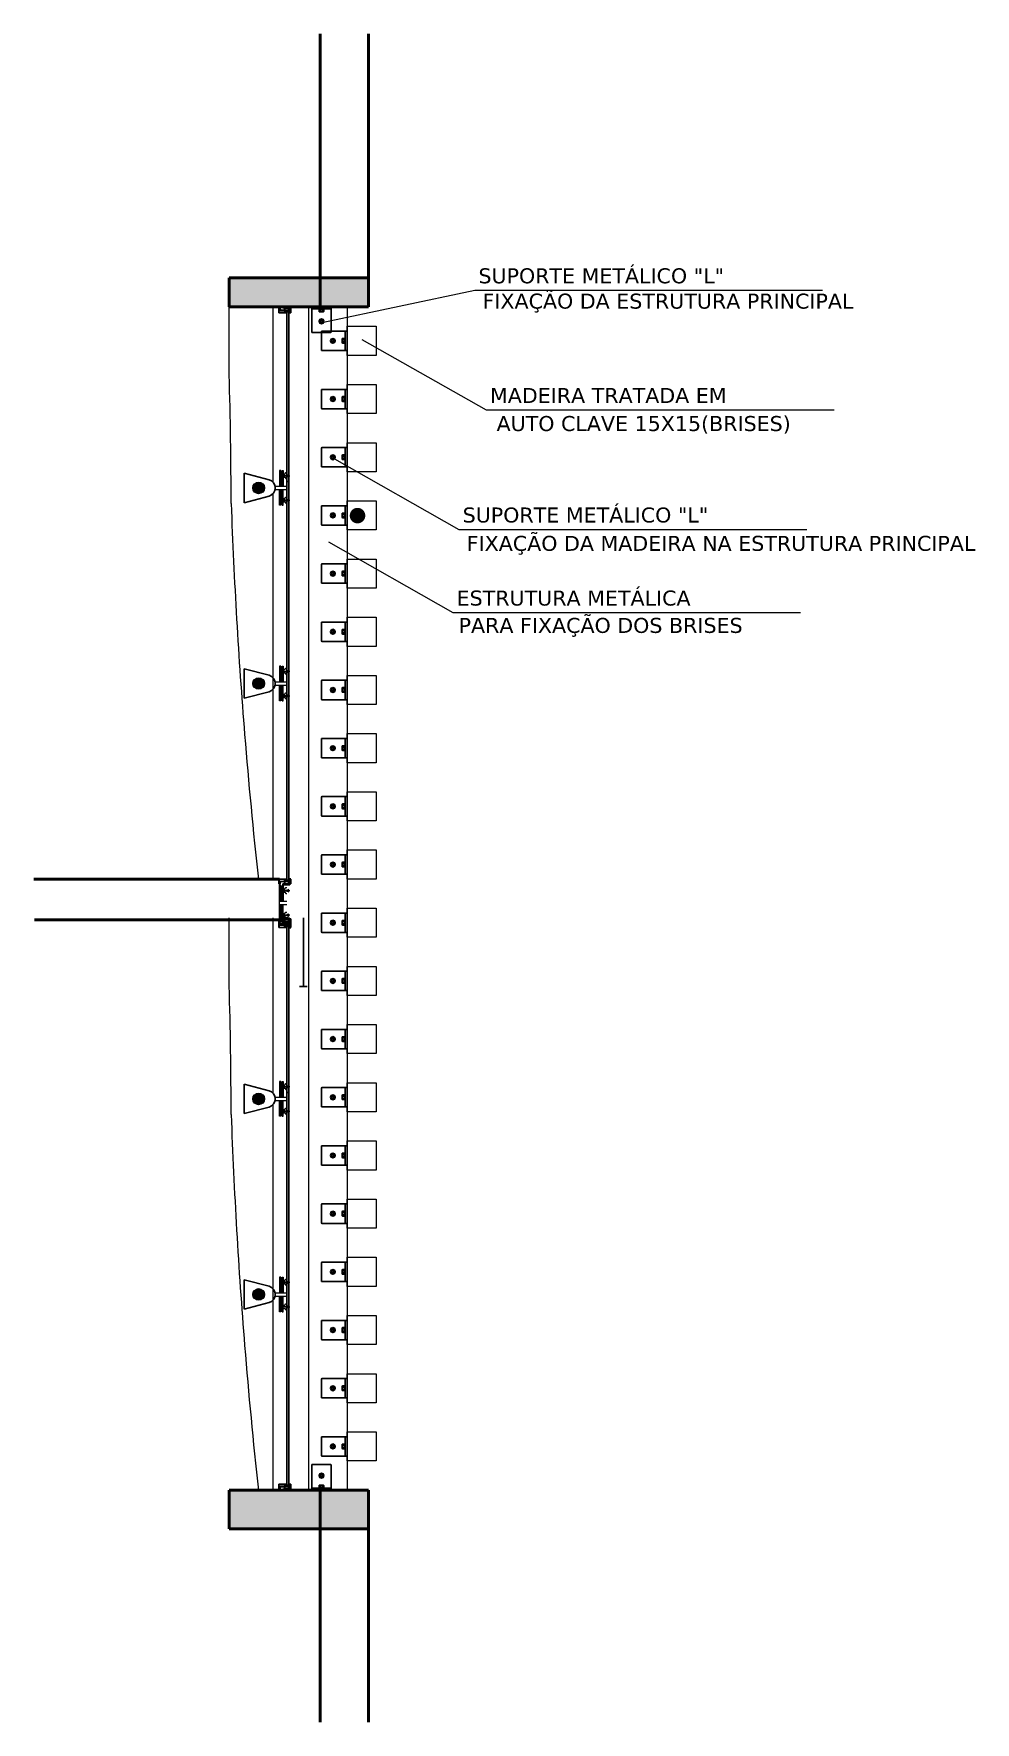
# Model space of a CAD drawing. Header units: millimetres. Extents: x 908.4 to 963.4, y 274.9 to 316.3.
# Drawn here: x 958.52 to 963.38, y 307.57 to 316.28 of the extents above; entities that cross this region are included whole.
import ezdxf

# ---------------------------------------------------------------- set-up
doc = ezdxf.new("R2010")
doc.units = ezdxf.units.MM
doc.header["$LTSCALE"] = 10
doc.layers.get('0').update_dxf_attribs({"color": 90})
for name, color, linetype in [('1', 130, 'Continuous'), ('ACCESORIO', 90, 'Continuous'), ('CIEL', 8, 'Continuous'), ('DATA', 9, 'Continuous'), ('FONDO', 8, 'Continuous'), ('TEX1', 90, 'Continuous'), ('VIDRO', 140, 'Continuous')]:
    doc.layers.add(name, color=color, linetype=linetype)
for name, color, linetype, lineweight in [('A-perf', 180, 'Continuous', 9), ('COTA', 90, 'Continuous', 9), ('HACHT', 90, 'Continuous', 9), ('linha estutura', 252, 'Continuous', 13), ('PAREDES 2', 1, 'Continuous', 50), ('pn 02', 16, 'Continuous', 20), ('PN-01', 90, 'Continuous', 13)]:
    doc.layers.add(name, color=color, linetype=linetype, lineweight=lineweight)
doc.styles.add('cotanivel', font='verdana.TTF', dxfattribs={"height": 3})

# ---------------------------------------------------------------- blocks, each defined once
blk = doc.blocks.new('A$C43351A97')
at = {"layer": 'DATA'}
for p, q in [((0, 0.99), (0, 3.49)), ((0, 3.49), (0.53, 3.49)), ((3.53, 0.99), (0, 0.99)), ((0.07, 3.4), (0.06, 3.37)), ((0.06, 3.37), (0.06, 3.05)), ((0.06, 3.05), (0.07, 3.02)), ((0.09, 3.42), (0.07, 3.4)), ((0.07, 3.31), (0.07, 3.13)), ((0.07, 3.02), (0.09, 3)), ((0.11, 2.92), (0.08, 2.9)), ((0.08, 2.9), (0.08, 2.87)), ((0.08, 2.87), (0.08, 1.13)), ((0.08, 1.13), (0.08, 1.1)), ((0.08, 1.1), (0.11, 1.08)), ((0.13, 3.43), (0.09, 3.42)), ((0.09, 3), (0.13, 2.99)), ((0.14, 2.93), (0.11, 2.92)), ((0.11, 1.08), (0.14, 1.07)), ((0.48, 3.43), (0.13, 3.43)), ((0.46, 3.42), (0.13, 3.36)), ((0.13, 3.08), (0.46, 3.02)), ((0.13, 2.99), (0.48, 2.99)), ((0.53, 2.93), (0.14, 2.93)), ((0.14, 1.07), (2.94, 1.07)), ((0.18, 3.27), (0.3, 3.34)), ((0.3, 3.09), (0.18, 3.16)), ((0.29, 3.32), (0.19, 3.26)), ((0.19, 3.18), (0.29, 3.11)), ((0.26, 2.75), (0.26, 2.19)), ((0.61, 2.75), (0.26, 2.75)), ((0.26, 2.19), (2.73, 2.19)), ((0.32, 3.27), (0.32, 3.3)), ((0.61, 3.27), (0.32, 3.27)), ((0.32, 3.17), (0.61, 3.17)), ((0.32, 3.13), (0.32, 3.17)), ((0.34, 3.32), (0.34, 3.28)), ((0.34, 3.28), (0.43, 3.28)), ((0.34, 3.15), (0.34, 3.11)), ((0.43, 3.15), (0.34, 3.15)), ((0.39, 2.38), (0.39, 2.56)), ((0.43, 3.28), (0.46, 3.42)), ((0.46, 3.02), (0.43, 3.15)), ((0.45, 2.63), (0.86, 2.63)), ((2.73, 2.31), (0.45, 2.31)), ((0.48, 3.41), (0.48, 3.43)), ((0.48, 3.39), (0.48, 3.41)), ((0.49, 3.38), (0.48, 3.39)), ((0.48, 3.03), (0.49, 3.04)), ((0.48, 3.02), (0.48, 3.03)), ((0.48, 2.99), (0.48, 3.02)), ((0.51, 3.38), (0.49, 3.38)), ((0.49, 3.04), (0.51, 3.04)), ((0.52, 3.38), (0.51, 3.38)), ((0.51, 3.04), (0.52, 3.04)), ((0.53, 3.39), (0.52, 3.38)), ((0.52, 3.04), (0.53, 3.03)), ((0.53, 3.49), (0.53, 3.41)), ((0.53, 3.41), (0.53, 3.39)), ((0.53, 3.03), (0.53, 3.02)), ((0.53, 3.02), (0.53, 2.93)), ((0.61, 3.5), (0.61, 3.27)), ((0.86, 3.5), (0.61, 3.5)), ((0.61, 3.17), (0.61, 2.75)), ((0.73, 3.38), (0.86, 3.38)), ((0.73, 2.75), (0.73, 3.38)), ((0.86, 2.75), (0.73, 2.75)), ((0.86, 3.38), (0.86, 3.5)), ((0.86, 2.63), (0.86, 2.75)), ((4.83, 4), (2.1, 3.5)), ((2.1, 4), (4.83, 3.5)), ((2.1, 4), (2.1, 3.5)), ((4.83, 4), (2.1, 4)), ((2.1, 3.5), (4.83, 3.5)), ((2.73, 2.41), (2.73, 2.31)), ((2.73, 2.19), (2.73, 2.09)), ((2.95, 2.47), (2.79, 2.47)), ((2.79, 2.03), (2.95, 2.03)), ((2.88, 2.32), (2.92, 2.31)), ((2.95, 2.39), (2.89, 2.39)), ((2.89, 2.18), (2.93, 2.19)), ((2.9, 2.39), (2.95, 2.41)), ((5.59, 2.31), (2.9, 2.31)), ((2.9, 2.19), (3.54, 2.19)), ((2.96, 2.12), (2.9, 2.12)), ((2.95, 2.09), (2.9, 2.11)), ((2.92, 2.31), (3.03, 2.31)), ((2.93, 2.19), (3.02, 2.19)), ((2.94, 1.07), (2.97, 1.08)), ((2.97, 1.08), (2.99, 1.1)), ((2.98, 3.5), (2.98, 2.42)), ((5.21, 3.5), (2.98, 3.5)), ((2.99, 1.97), (2.99, 2.08)), ((2.99, 1.1), (3, 1.13)), ((3, 1.43), (3.02, 1.49)), ((3, 1.13), (3, 1.43)), ((3.02, 1.49), (3.06, 1.54)), ((3.05, 2.16), (3.05, 1.97)), ((3.05, 1.97), (3.74, 1.97)), ((3.06, 3.42), (5.17, 3.42)), ((3.06, 2.35), (3.06, 3.42)), ((3.06, 1.54), (3.13, 1.56)), ((3.07, 1.46), (3.06, 1.43)), ((3.06, 1.43), (3.06, 1.12)), ((3.06, 1.12), (3.07, 1.09)), ((3.09, 1.48), (3.07, 1.46)), ((3.07, 1.09), (3.09, 1.06)), ((3.08, 1.38), (3.08, 1.19)), ((3.62, 1.87), (3.09, 1.87)), ((3.13, 1.49), (3.09, 1.48)), ((3.09, 1.06), (3.13, 1.05)), ((3.13, 1.56), (3.53, 1.56)), ((3.48, 1.49), (3.13, 1.49)), ((3.13, 1.05), (3.48, 1.05)), ((3.47, 1.48), (3.14, 1.43)), ((3.14, 1.14), (3.47, 1.09)), ((3.19, 1.34), (3.3, 1.41)), ((3.3, 1.15), (3.19, 1.23)), ((3.2, 1.32), (3.3, 1.39)), ((3.3, 1.18), (3.2, 1.24)), ((3.33, 1.37), (3.33, 1.33)), ((3.33, 1.33), (3.74, 1.33)), ((3.33, 1.23), (3.33, 1.2)), ((3.71, 1.23), (3.33, 1.23)), ((3.34, 1.39), (3.34, 1.35)), ((3.34, 1.35), (3.43, 1.35)), ((3.34, 1.22), (3.34, 1.18)), ((3.43, 1.22), (3.34, 1.22)), ((3.43, 1.35), (3.47, 1.48)), ((3.47, 1.09), (3.43, 1.22)), ((3.48, 1.47), (3.48, 1.49)), ((3.48, 1.46), (3.48, 1.47)), ((3.49, 1.45), (3.48, 1.46)), ((3.48, 1.09), (3.49, 1.1)), ((3.48, 1.08), (3.48, 1.09)), ((3.48, 1.05), (3.48, 1.08)), ((3.51, 1.44), (3.49, 1.45)), ((3.49, 1.1), (3.51, 1.1)), ((3.52, 1.45), (3.51, 1.44)), ((3.51, 1.1), (3.52, 1.1)), ((3.53, 1.46), (3.52, 1.45)), ((3.52, 1.1), (3.53, 1.09)), ((3.53, 1.56), (3.53, 1.47)), ((3.53, 1.47), (3.53, 1.46)), ((3.53, 1.09), (3.53, 1.08)), ((3.53, 1.08), (3.53, 0.99)), ((3.54, 2.19), (3.54, 2.09)), ((4.17, 0.88), (3.57, 0.96)), ((3.61, 2.03), (3.7, 2.03)), ((3.62, 1.51), (3.62, 1.87)), ((3.62, 1.09), (3.67, 1.09)), ((3.62, 1.03), (3.62, 1.09)), ((3.64, 2.18), (3.68, 2.19)), ((3.65, 2.19), (5.59, 2.19)), ((3.71, 2.12), (3.65, 2.12)), ((3.7, 2.09), (3.65, 2.11)), ((3.84, 1), (3.65, 1)), ((3.67, 1.09), (3.71, 1.23)), ((3.68, 2.19), (3.77, 2.19)), ((3.71, 1.87), (3.71, 1.51)), ((3.74, 1.87), (3.71, 1.87)), ((3.71, 1.51), (3.8, 1.51)), ((3.74, 1.97), (3.74, 2.08)), ((3.74, 1.33), (3.74, 1.39)), ((3.8, 2.16), (3.8, 1.94)), ((3.87, 1.33), (3.8, 1.09)), ((3.8, 1.09), (3.87, 1.09)), ((3.96, 1.49), (3.86, 1.32)), ((3.87, 1.45), (3.87, 1.33)), ((3.87, 1.09), (3.87, 1.03)), ((3.97, 1.27), (3.97, 1.05)), ((4.17, 1.34), (4.02, 1.5)), ((4.07, 1.05), (4.07, 1.27)), ((4.17, 0), (4.17, 1.5)), ((5.36, 1.5), (4.17, 1.5)), ((4.83, 3.5), (4.83, 4)), ((5.3, 3.19), (5.03, 2.71)), ((5.03, 2.71), (5.03, 2.35)), ((5.11, 2.69), (5.37, 3.14)), ((5.11, 2.35), (5.11, 2.69)), ((5.17, 3.42), (5.3, 3.19)), ((5.17, 0), (5.17, 1.5)), ((5.17, 0.86), (5.67, 0.94)), ((5.37, 3.24), (5.21, 3.5)), ((5.36, 3.5), (5.36, 3.28)), ((5.61, 3.5), (5.36, 3.5)), ((5.36, 3.1), (5.36, 2.93)), ((5.36, 1.57), (5.36, 1.4)), ((5.36, 1.23), (5.36, 1)), ((5.36, 1), (5.61, 1)), ((5.38, 3.25), (5.41, 3.25)), ((5.41, 3.13), (5.38, 3.13)), ((5.38, 1.38), (5.41, 1.38)), ((5.41, 1.25), (5.38, 1.25)), ((5.41, 3.29), (5.5, 3.29)), ((5.41, 3.25), (5.41, 3.29)), ((5.41, 3.09), (5.41, 3.13)), ((5.41, 3.1), (5.41, 3.09)), ((5.6, 3.09), (5.41, 3.09)), ((5.41, 1.41), (5.6, 1.41)), ((5.41, 1.38), (5.41, 1.41)), ((5.41, 1.21), (5.41, 1.25)), ((5.5, 1.21), (5.41, 1.21)), ((5.46, 3), (5.65, 3)), ((5.46, 2.93), (5.46, 3)), ((5.46, 1.5), (5.46, 1.57)), ((5.65, 1.5), (5.46, 1.5)), ((5.5, 3.29), (5.63, 3.16)), ((5.63, 1.34), (5.5, 1.21)), ((5.61, 3.32), (5.61, 3.5)), ((5.64, 3.29), (5.61, 3.32)), ((5.61, 1.18), (5.64, 1.21)), ((5.61, 1), (5.61, 1.18)), ((5.66, 3.31), (5.64, 3.29)), ((5.64, 1.21), (5.66, 1.19)), ((5.65, 3.5), (6.23, 3.5)), ((5.73, 3.45), (5.65, 3.47)), ((5.65, 3), (5.65, 3)), ((5.65, 3), (5.65, 2.38)), ((5.65, 2.13), (5.65, 1.5)), ((5.65, 1.03), (5.73, 1.05)), ((6.23, 1), (5.65, 1)), ((5.72, 3.31), (5.66, 3.31)), ((5.66, 1.19), (5.72, 1.19)), ((6.2, 0.94), (5.67, 0.94)), ((5.73, 3.29), (5.73, 3.45)), ((5.73, 1.05), (5.73, 1.21)), ((5.77, 1.44), (5.77, 3.06)), ((5.77, 3.06), (5.95, 3.06)), ((5.95, 1.44), (5.77, 1.44)), ((6.19, 3.45), (5.81, 3.43)), ((5.81, 3.43), (5.81, 3.29)), ((5.81, 1.21), (5.81, 1.07)), ((5.81, 1.07), (6.19, 1.05)), ((5.92, 3.23), (5.82, 3.28)), ((5.82, 1.22), (5.92, 1.27)), ((5.95, 3.06), (5.95, 3.17)), ((5.95, 1.33), (5.95, 1.44)), ((6.17, 2.25), (6.19, 2.83)), ((6.19, 1.68), (6.17, 2.25)), ((6.19, 2.83), (6.19, 3.45)), ((6.19, 1.05), (6.19, 1.68)), ((6.23, 3.5), (6.23, 1))]:
    blk.add_line(p, q, dxfattribs=at)
blk.add_circle((5.12, 3.76), 0.243, dxfattribs=at)
for centre, radius, start, end in [((0.13, 3.3), 0.0625, 90, 168.61954), ((0.13, 3.14), 0.0625, 191.38046, 270), ((0.24, 3.22), 0.0784, 135.87573, 224.12427), ((0.22, 3.22), 0.0469, 124.43657, 235.56343), ((0.3, 3.3), 0.025, 360, 124.43657), ((0.3, 3.13), 0.025, 235.56343, 360), ((0.31, 3.32), 0.0272, 0, 124.43657), ((0.31, 3.11), 0.0272, 235.56343, 360), ((0.45, 2.56), 0.0625, 90, 180), ((0.45, 2.38), 0.0625, 180, 270), ((2.79, 2.41), 0.0625, 90, 180), ((2.79, 2.09), 0.0625, 180, 270), ((2.9, 2.35), 0.041, 90, 270), ((2.89, 2.35), 0.0312, 90, 254.96712), ((2.9, 2.15), 0.041, 90, 270), ((2.9, 2.15), 0.031, 105.99545, 270.00455), ((2.95, 2.44), 0.03, 270, 90), ((2.95, 2.42), 0.0312, 270, 0), ((2.95, 2.06), 0.03, 270, 90), ((2.96, 2.08), 0.031, 359.99877, 90.00123), ((3.09, 1.97), 0.094, 179.9974, 270.00108), ((3.02, 2.16), 0.031, 360, 90), ((3.03, 2.35), 0.0312, 270, 0), ((3.05, 2.16), 0.00000125, 180, 0), ((3.14, 1.37), 0.0625, 90, 168.61954), ((3.14, 1.2), 0.0625, 191.38046, 270), ((3.24, 1.28), 0.0784, 135.87573, 224.12427), ((3.23, 1.28), 0.0469, 124.35561, 235.64439), ((3.32, 1.39), 0.0272, 360, 124.43657), ((3.31, 1.37), 0.025, 359.99613, 124.00387), ((3.31, 1.2), 0.025, 235.73155, 359.72194), ((3.32, 1.18), 0.0272, 235.56343, 360), ((3.61, 2.09), 0.0625, 180, 270), ((3.57, 1.08), 0.039, 0.1803, 180), ((3.57, 1), 0.039, 180, 262.07308), ((3.65, 2.15), 0.041, 90, 270), ((3.65, 2.15), 0.0309, 105.33705, 270.12763), ((3.74, 1.51), 0.125, 180, 270), ((3.65, 1.03), 0.03, 180, 224.98847), ((3.65, 1.03), 0.03, 224.98847, 270.01153), ((3.7, 2.06), 0.031, 270, 90), ((3.71, 2.08), 0.031, 360, 90), ((3.74, 1.94), 0.062, 270, 360), ((3.77, 2.16), 0.031, 0, 90), ((3.8, 1.45), 0.062, 360, 90), ((3.84, 1.03), 0.03, 270, 0.00477), ((3.99, 1.47), 0.037, 43.0014, 150), ((4.02, 1.25), 0.0537, 21.45883, 158.54117), ((4.02, 1.07), 0.0537, 201.45883, 338.54117), ((5.07, 2.35), 0.04, 180, 0), ((5.38, 3.28), 0.025, 180, 270), ((5.38, 3.1), 0.025, 90, 180), ((5.41, 2.93), 0.05, 180, 0), ((5.41, 1.57), 0.05, 0, 180), ((5.38, 1.4), 0.025, 180, 270), ((5.38, 1.23), 0.025, 90, 180), ((5.29, 3.19), 0.0938, 330, 30), ((5.87, 3.71), 0.337, 118.30351, 217.999), ((5.59, 2.38), 0.0625, 270, 0), ((5.59, 2.13), 0.0625, 0, 90), ((5.6, 3.13), 0.0414, 270, 45), ((5.6, 1.37), 0.0414, 315, 90), ((5.65, 3.49), 0.015, 90, 256.26192), ((5.65, 1.02), 0.015, 103.73808, 270), ((5.77, 3.3), 0.05, 166.11346, 339.89449), ((5.77, 1.2), 0.05, 20.10551, 193.88654), ((5.77, 3.29), 0.04, 180, 0), ((5.77, 1.21), 0.04, 0, 180), ((5.89, 3.17), 0.0625, 360, 60), ((5.89, 1.33), 0.0625, 300, 360)]:
    blk.add_arc(centre, radius, start, end, dxfattribs=at)
blk = doc.blocks.new('CAB-BUL')
for p, q in [((-6.4, 11), (6.2, 11)), ((-4.5, 1.5), (-3.7, 2)), ((-4, 2), (-4, 9)), ((4.5, 1.5), (3.7, 2)), ((4, 2), (4, 9))]:
    blk.add_line(p, q)
blk.add_lwpolyline([(-9, 1.5), (9, 1.5), (9, 0), (-9, 0)], close=True)
blk.add_lwpolyline([(8.5, 9, 0.888889), (4, 9, 0.50025), (-4, 9, 0.88987), (-8.5, 9), (-8.5, 2), (8.5, 2)], format="xyb", close=True)
blk = doc.blocks.new('sup2')
at = {"layer": 'ACCESORIO'}
for p, q in [((1214.1744, 251.2979), (1214.1744, 251.4203)), ((1214.2714, 251.4233), (1214.1774, 251.4233)), ((1214.2744, 251.2979), (1214.2744, 251.4203)), ((1214.2744, 251.3009), (1214.1744, 251.3009)), ((1214.1744, 251.2979), (1214.1744, 251.2907)), ((1214.2744, 251.2979), (1214.2744, 251.2907))]:
    blk.add_line(p, q, dxfattribs=at)
blk.add_lwpolyline([(1214.2371, 251.365), (1214.2334, 251.356), (1214.2244, 251.3523), (1214.2154, 251.356), (1214.2117, 251.365), (1214.2154, 251.374), (1214.2244, 251.3777), (1214.2334, 251.374)], close=True, dxfattribs=at)
for radius in [0.011, 0.00648]:
    blk.add_circle((1214.2244, 251.365), radius, dxfattribs=at)
for centre, radius, start, end in [((1214.1774, 251.4203), 0.003, 90, 180), ((1214.2714, 251.4203), 0.003, 0, 90), ((1214.2244, 251.365), 0.00548, 90, 0), ((1214.1774, 251.2979), 0.003, 90, 180), ((1214.2714, 251.2979), 0.003, 360, 90)]:
    blk.add_arc(centre, radius, start, end, dxfattribs=at)
at = {"layer": 'ACCESORIO', "xscale": -0.001440000000002328, "yscale": 0.001440000000002328, "zscale": 0.00144}
blk.add_blockref('CAB-BUL', (1214.2245, 251.3009), dxfattribs=at)

msp = doc.modelspace()

# ---------------------------------------------------------------- hatches: boundary and pattern name
at = {"layer": '1'}
h = msp.add_hatch(dxfattribs=at)
h.set_pattern_fill('LINE', color=256, scale=0.022502, angle=45, style=0)
h.set_pattern_definition([(135, (1150.5075515, 346.5897678), (0.001988936716, 0.001988936716), [])])
h.paths.add_polyline_path([(959.6512, 313.9372, -0.528848), (959.6895, 313.9632), (959.7055, 313.9467, -1.19142)])
h = msp.add_hatch(dxfattribs=at)
h.set_pattern_fill('LINE', color=256, scale=0.022502, angle=45, style=0)
h.set_pattern_definition([(135, (1150.5075515, 345.5814345), (0.001988936716, 0.001988936716), [])])
h.paths.add_polyline_path([(959.6512, 312.9289, -0.528848), (959.6895, 312.9549), (959.7055, 312.9384, -1.19142)])
h = msp.add_hatch(dxfattribs=at)
h.set_pattern_fill('LINE', color=256, scale=0.022502, angle=45, style=0)
h.set_pattern_definition([(135, (1150.5075515, 343.4397678), (0.001988936716, 0.001988936716), [])])
h.paths.add_polyline_path([(959.6512, 310.7872, -0.528848), (959.6895, 310.8132), (959.7055, 310.7967, -1.19142)])
h = msp.add_hatch(dxfattribs=at)
h.set_pattern_fill('LINE', color=256, scale=0.022502, angle=45, style=0)
h.set_pattern_definition([(135, (1150.5075515, 342.4314345), (0.001988936716, 0.001988936716), [])])
h.paths.add_polyline_path([(959.6512, 309.7789, -0.528848), (959.6895, 309.8049), (959.7055, 309.7884, -1.19142)])
at = {"layer": 'PN-01'}
h = msp.add_hatch(color=256, dxfattribs=at)
h.paths.add_polyline_path([(959.9965, 315.0205), (959.5273, 315.0205), (959.5273, 314.8705), (959.84, 314.8705, -0.263734), (959.8433, 314.8705), (959.9965, 314.8705)])
h.paths.add_polyline_path([(960.2465, 315.0205), (959.9965, 315.0205), (959.9965, 314.8705), (960.2465, 314.8705)])
h.paths.add_polyline_path([(960.2465, 308.7705), (959.9965, 308.7705), (959.9965, 308.5705), (960.2465, 308.5705)])
h.paths.add_polyline_path([(959.9965, 308.7705), (959.8433, 308.7705, -0.263734), (959.84, 308.7705), (959.5273, 308.7705), (959.5273, 308.5705), (959.9965, 308.5705)])

# ---------------------------------------------------------------- linework, layer by layer
for p, q in [((959.6047, 314.0132), (959.7335, 313.9794)), ((959.6047, 314.0132), (959.6047, 313.8612)), ((959.6047, 313.8612), (959.7335, 313.895)), ((959.6047, 313.0048), (959.7335, 312.971)), ((959.6047, 313.0048), (959.6047, 312.8529)), ((959.6047, 312.8529), (959.7335, 312.8867)), ((959.6047, 310.8632), (959.7335, 310.8294)), ((959.6047, 310.8632), (959.6047, 310.7112)), ((959.6047, 310.7112), (959.7335, 310.745)), ((959.6047, 309.8548), (959.7335, 309.821)), ((959.6047, 309.8548), (959.6047, 309.7029)), ((959.6047, 309.7029), (959.7335, 309.7367))]:
    msp.add_line(p, q)
for centre in [(959.7203, 313.9372), (959.7203, 312.9289), (959.7203, 310.7872), (959.7203, 309.7789)]:
    msp.add_arc(centre, 0.0442, 287.41068, 72.58932)
at = {"layer": 'A-perf'}
for p, q in [((959.5273, 314.5205), (959.5273, 314.8705)), ((959.7547, 314.1569), (959.7547, 314.8705)), ((959.7547, 313.965), (959.7547, 314.1569)), ((959.7547, 312.7127), (959.7547, 313.9094)), ((959.7547, 311.9205), (959.7547, 312.7127)), ((959.5273, 311.3705), (959.5273, 311.7205)), ((959.7547, 311.0069), (959.7547, 311.7205)), ((959.7547, 310.815), (959.7547, 311.0069)), ((959.7547, 309.5627), (959.7547, 310.7594)), ((959.7547, 308.7705), (959.7547, 309.5627))]:
    msp.add_line(p, q, dxfattribs=at)
at = {"layer": 'A-perf', "color": 8}
for centre, radius in [((959.6792, 313.9372), 0.03), ((959.6792, 313.9372), 0.028), ((959.6792, 312.9289), 0.03), ((959.6792, 312.9289), 0.028), ((959.6792, 310.7872), 0.03), ((959.6792, 310.7872), 0.028), ((959.6792, 309.7789), 0.03), ((959.6792, 309.7789), 0.028)]:
    msp.add_circle(centre, radius, dxfattribs=at)
at = {"layer": 'A-perf'}
for centre, radius, start, end in [((935.032, 313.8155), 24.5054, 0.09666, 1.64853), ((986.1488, 314.8132), 26.6286, 182.05804, 184.62682), ((986.1488, 314.8132), 26.6286, 184.62682, 186.23631), ((935.032, 310.6655), 24.5054, 0.09666, 1.64853), ((986.1488, 311.6632), 26.6286, 182.05804, 184.62682), ((986.1488, 311.6632), 26.6286, 184.62682, 186.23631)]:
    msp.add_arc(centre, radius, start, end, dxfattribs=at)
at = {"layer": 'CIEL'}
msp.add_line((959.8904, 311.3663), (959.9302, 311.3663), dxfattribs=at)
msp.add_line((959.8904, 311.3663), (959.9302, 311.3663), dxfattribs=at)
at = {"layer": 'COTA'}
for p, q in [((960.0141, 314.7917), (960.7941, 314.9565)), ((960.7941, 314.9565), (962.5882, 314.9565)), ((960.2117, 314.7029, -0.2462), (960.8537, 314.3394, 0.014)), ((960.8537, 314.3394, 0.014), (962.6479, 314.3394, 0.014)), ((960.0706, 314.0868, -0.2462), (960.7126, 313.7233, 0.014)), ((960.0393, 313.6586, -0.2462), (960.6813, 313.2951, 0.014)), ((960.7126, 313.7233, 0.014), (962.5068, 313.7233, 0.014)), ((960.6813, 313.2951, 0.014), (962.4754, 313.2951, 0.014))]:
    msp.add_line(p, q, dxfattribs=at)
at = {"layer": 'COTA', "const_width": 0.04}
msp.add_lwpolyline([(960.1893, 313.8144, -1), (960.1893, 313.7744, -1)], format="xyb", close=True, dxfattribs=at)
at = {"layer": 'FONDO'}
msp.add_line((959.9103, 311.3663), (959.9103, 311.7205), dxfattribs=at)
msp.add_line((959.9103, 311.3663), (959.9103, 311.7205), dxfattribs=at)
at = {"layer": 'HACHT'}
msp.add_line((960.136, 314.8705), (960.136, 308.7705), dxfattribs=at)
at = {"layer": 'linha estutura'}
for p, q in [((959.7547, 311.9205), (959.6778, 311.9205)), ((959.7547, 308.7705), (959.6778, 308.7705))]:
    msp.add_line(p, q, dxfattribs=at)
at = {"layer": 'PAREDES 2'}
for p, q in [((959.9965, 314.8705), (959.9965, 316.2787)), ((960.2465, 314.8705), (960.2465, 316.2787)), ((959.5273, 314.8705), (959.5273, 315.0205)), ((959.5273, 315.0205), (960.2465, 315.0205)), ((960.2465, 314.8705), (959.5273, 314.8705)), ((959.786, 311.9198), (958.5189, 311.9198)), ((959.7891, 311.7109), (958.522, 311.7109)), ((960.2465, 308.7705), (959.5273, 308.7705)), ((959.5273, 308.5705), (959.5273, 308.7705)), ((959.9965, 308.7705), (959.9965, 307.5736)), ((960.2465, 308.7705), (960.2465, 307.5736)), ((960.2465, 308.5705), (959.5273, 308.5705)), ((960.2265, 308.5705), (959.9965, 308.5705)), ((960.2265, 308.5705), (959.9965, 308.5705))]:
    msp.add_line(p, q, dxfattribs=at)
at = {"layer": 'pn 02'}
msp.add_line((959.786, 311.6705), (959.786, 311.9205), dxfattribs=at)
for points in [[(960.136, 314.7705), (960.286, 314.7705), (960.286, 314.6205), (960.136, 314.6205)], [(960.136, 314.4705), (960.286, 314.4705), (960.286, 314.3205), (960.136, 314.3205)], [(960.136, 314.1705), (960.286, 314.1705), (960.286, 314.0205), (960.136, 314.0205)], [(960.136, 313.8705), (960.286, 313.8705), (960.286, 313.7205), (960.136, 313.7205)], [(960.136, 313.5705), (960.286, 313.5705), (960.286, 313.4205), (960.136, 313.4205)], [(960.136, 313.2705), (960.286, 313.2705), (960.286, 313.1205), (960.136, 313.1205)], [(960.136, 312.9705), (960.286, 312.9705), (960.286, 312.8205), (960.136, 312.8205)], [(960.136, 312.6705), (960.286, 312.6705), (960.286, 312.5205), (960.136, 312.5205)], [(960.136, 312.3705), (960.286, 312.3705), (960.286, 312.2205), (960.136, 312.2205)], [(960.136, 312.0705), (960.286, 312.0705), (960.286, 311.9205), (960.136, 311.9205)], [(960.136, 311.7705), (960.286, 311.7705), (960.286, 311.6205), (960.136, 311.6205)], [(960.136, 311.4705), (960.286, 311.4705), (960.286, 311.3205), (960.136, 311.3205)], [(960.136, 311.1705), (960.286, 311.1705), (960.286, 311.0205), (960.136, 311.0205)], [(960.136, 310.8705), (960.286, 310.8705), (960.286, 310.7205), (960.136, 310.7205)], [(960.136, 310.5705), (960.286, 310.5705), (960.286, 310.4205), (960.136, 310.4205)], [(960.136, 310.2705), (960.286, 310.2705), (960.286, 310.1205), (960.136, 310.1205)], [(960.136, 309.9705), (960.286, 309.9705), (960.286, 309.8205), (960.136, 309.8205)], [(960.136, 309.6705), (960.286, 309.6705), (960.286, 309.5205), (960.136, 309.5205)], [(960.136, 309.3705), (960.286, 309.3705), (960.286, 309.2205), (960.136, 309.2205)], [(960.136, 309.0705), (960.286, 309.0705), (960.286, 308.9205), (960.136, 308.9205)]]:
    msp.add_lwpolyline(points, close=True, dxfattribs=at)
at = {"layer": 'PN-01'}
for p, q in [((959.936, 314.8705), (959.936, 311.6705)), ((959.7875, 314.0267), (959.7875, 313.9457)), ((959.7938, 314.0267), (959.7875, 314.0267)), ((959.7938, 314.0267), (959.7938, 314.017)), ((959.7938, 314.017), (959.7938, 313.9837)), ((959.7938, 314.0089), (959.8, 314.0129)), ((959.7956, 314.0101), (959.7956, 313.9907)), ((959.7969, 314.0109), (959.7969, 313.9899)), ((959.7981, 314.0117), (959.7981, 313.9891)), ((959.8, 314.0267), (959.8, 313.9457)), ((959.8, 314.0267), (959.8063, 314.0267)), ((959.8, 314.0155), (959.8063, 314.0155)), ((959.8, 314.0016), (959.8347, 314.0016)), ((959.8, 314.0016), (959.8338, 314.0016)), ((959.8, 314.0004), (959.8396, 314.0004)), ((959.8, 313.9991), (959.8347, 313.9991)), ((959.8063, 314.0267), (959.8063, 313.9457)), ((959.8063, 314.0089), (959.8149, 314.0089)), ((959.8149, 314.0089), (959.8189, 314.016)), ((959.8189, 314.016), (959.8247, 314.016)), ((959.8247, 314.0045), (959.8293, 314.0045)), ((959.8247, 314.0032), (959.8296, 314.0032)), ((959.8247, 313.9975), (959.8296, 313.9975)), ((959.8247, 313.9962), (959.8293, 313.9962)), ((959.8293, 314.0045), (959.8347, 314.0071)), ((959.8293, 313.9962), (959.8347, 313.9936)), ((959.8296, 314.0032), (959.8347, 314.0057)), ((959.8296, 313.9975), (959.8347, 313.995)), ((959.7639, 313.9457), (959.8247, 313.9457)), ((959.7639, 313.9287), (959.8247, 313.9287)), ((959.7938, 313.9716), (959.7875, 313.9716)), ((959.7875, 313.8477), (959.7875, 313.9287)), ((959.7938, 313.9919), (959.8, 313.9879)), ((959.7938, 313.9837), (959.7938, 313.9457)), ((959.7938, 313.8907), (959.7938, 313.9287)), ((959.8, 313.9853), (959.8063, 313.9853)), ((959.8, 313.9716), (959.8063, 313.9716)), ((959.8, 313.8477), (959.8, 313.9287)), ((959.8063, 313.9925), (959.8149, 313.9925)), ((959.8063, 313.8477), (959.8063, 313.9287)), ((959.8149, 313.9925), (959.8189, 313.9854)), ((959.8189, 313.9854), (959.8247, 313.9854)), ((959.7938, 313.9028), (959.7875, 313.9028)), ((959.7938, 313.8477), (959.7875, 313.8477)), ((959.7938, 313.8574), (959.7938, 313.8907)), ((959.7938, 313.8825), (959.8, 313.8865)), ((959.7938, 313.8655), (959.8, 313.8615)), ((959.7938, 313.8477), (959.7938, 313.8574)), ((959.7956, 313.8643), (959.7956, 313.8837)), ((959.7969, 313.8635), (959.7969, 313.8845)), ((959.7981, 313.8627), (959.7981, 313.8853)), ((959.8, 313.9028), (959.8063, 313.9028)), ((959.8, 313.8891), (959.8063, 313.8891)), ((959.8, 313.8753), (959.8347, 313.8753)), ((959.8, 313.874), (959.8396, 313.874)), ((959.8, 313.8728), (959.8347, 313.8728)), ((959.8, 313.8728), (959.8338, 313.8728)), ((959.8, 313.8589), (959.8063, 313.8589)), ((959.8, 313.8477), (959.8063, 313.8477)), ((959.8063, 313.8819), (959.8149, 313.8819)), ((959.8063, 313.8654), (959.8149, 313.8654)), ((959.8149, 313.8819), (959.8189, 313.889)), ((959.8149, 313.8654), (959.8189, 313.8583)), ((959.8189, 313.889), (959.8247, 313.889)), ((959.8189, 313.8583), (959.8247, 313.8583)), ((959.8247, 313.8781), (959.8293, 313.8781)), ((959.8247, 313.8769), (959.8296, 313.8769)), ((959.8247, 313.8712), (959.8296, 313.8712)), ((959.8247, 313.8699), (959.8293, 313.8699)), ((959.8293, 313.8781), (959.8347, 313.8808)), ((959.8293, 313.8699), (959.8347, 313.8672)), ((959.8296, 313.8769), (959.8347, 313.8794)), ((959.8296, 313.8712), (959.8347, 313.8686)), ((959.7875, 313.0183), (959.7875, 312.9374)), ((959.7938, 313.0183), (959.7875, 313.0183)), ((959.7938, 312.9632), (959.7875, 312.9632)), ((959.7938, 313.0183), (959.7938, 313.0087)), ((959.7938, 313.0087), (959.7938, 312.9754)), ((959.7938, 313.0005), (959.8, 313.0045)), ((959.7938, 312.9835), (959.8, 312.9795)), ((959.7938, 312.9754), (959.7938, 312.9374)), ((959.7956, 313.0017), (959.7956, 312.9823)), ((959.7969, 313.0025), (959.7969, 312.9815)), ((959.7981, 313.0033), (959.7981, 312.9807)), ((959.8, 313.0183), (959.8, 312.9374)), ((959.8, 313.0183), (959.8063, 313.0183)), ((959.8, 313.0071), (959.8063, 313.0071)), ((959.8, 312.9933), (959.8338, 312.9933)), ((959.8, 312.9933), (959.8347, 312.9933)), ((959.8, 312.992), (959.8396, 312.992)), ((959.8, 312.9908), (959.8347, 312.9908)), ((959.8, 312.9769), (959.8063, 312.9769)), ((959.8, 312.9632), (959.8063, 312.9632)), ((959.8063, 313.0183), (959.8063, 312.9374)), ((959.8063, 313.0006), (959.8149, 313.0006)), ((959.8063, 312.9842), (959.8149, 312.9842)), ((959.8149, 313.0006), (959.8189, 313.0077)), ((959.8149, 312.9842), (959.8189, 312.9771)), ((959.8189, 313.0077), (959.8247, 313.0077)), ((959.8189, 312.9771), (959.8247, 312.9771)), ((959.8247, 312.9961), (959.8293, 312.9961)), ((959.8247, 312.9949), (959.8296, 312.9949)), ((959.8247, 312.9892), (959.8296, 312.9892)), ((959.8247, 312.9879), (959.8293, 312.9879)), ((959.8293, 312.9961), (959.8347, 312.9988)), ((959.8293, 312.9879), (959.8347, 312.9853)), ((959.8296, 312.9949), (959.8347, 312.9974)), ((959.8296, 312.9892), (959.8347, 312.9867)), ((959.7639, 312.9374), (959.8247, 312.9374)), ((959.7639, 312.9203), (959.8247, 312.9203)), ((959.7875, 312.8394), (959.7875, 312.9203)), ((959.7938, 312.8945), (959.7875, 312.8945)), ((959.7938, 312.8823), (959.7938, 312.9203)), ((959.7938, 312.849), (959.7938, 312.8823)), ((959.7938, 312.8742), (959.8, 312.8782)), ((959.7956, 312.856), (959.7956, 312.8754)), ((959.7969, 312.8552), (959.7969, 312.8762)), ((959.7981, 312.8544), (959.7981, 312.877)), ((959.8, 312.8394), (959.8, 312.9203)), ((959.8, 312.8945), (959.8063, 312.8945)), ((959.8, 312.8808), (959.8063, 312.8808)), ((959.8, 312.8669), (959.8347, 312.8669)), ((959.8, 312.8657), (959.8396, 312.8657)), ((959.8, 312.8644), (959.8338, 312.8644)), ((959.8, 312.8644), (959.8347, 312.8644)), ((959.8063, 312.8394), (959.8063, 312.9203)), ((959.8063, 312.8735), (959.8149, 312.8735)), ((959.8149, 312.8735), (959.8189, 312.8806)), ((959.8189, 312.8806), (959.8247, 312.8806)), ((959.8247, 312.8698), (959.8293, 312.8698)), ((959.8247, 312.8685), (959.8296, 312.8685)), ((959.8247, 312.8628), (959.8296, 312.8628)), ((959.8247, 312.8616), (959.8293, 312.8616)), ((959.8293, 312.8698), (959.8347, 312.8724)), ((959.8293, 312.8616), (959.8347, 312.8589)), ((959.8296, 312.8685), (959.8347, 312.871)), ((959.8296, 312.8628), (959.8347, 312.8603)), ((959.7938, 312.8394), (959.7875, 312.8394)), ((959.7938, 312.8572), (959.8, 312.8532)), ((959.7938, 312.8394), (959.7938, 312.849)), ((959.8, 312.8506), (959.8063, 312.8506)), ((959.8, 312.8394), (959.8063, 312.8394)), ((959.8063, 312.8571), (959.8149, 312.8571)), ((959.8149, 312.8571), (959.8189, 312.85)), ((959.8189, 312.85), (959.8247, 312.85)), ((959.7875, 311.8881), (959.7875, 311.8071)), ((959.7938, 311.8881), (959.7875, 311.8881)), ((959.7938, 311.833), (959.7875, 311.833)), ((959.7938, 311.8881), (959.7938, 311.8784)), ((959.7938, 311.8784), (959.7938, 311.8451)), ((959.7938, 311.8703), (959.8, 311.8743)), ((959.7938, 311.8533), (959.8, 311.8493)), ((959.7938, 311.8451), (959.7938, 311.8071)), ((959.7956, 311.8715), (959.7956, 311.8521)), ((959.7969, 311.8723), (959.7969, 311.8513)), ((959.7981, 311.8731), (959.7981, 311.8505)), ((959.8, 311.8881), (959.8, 311.8071)), ((959.8, 311.8881), (959.8063, 311.8881)), ((959.8, 311.8769), (959.8063, 311.8769)), ((959.8, 311.863), (959.8338, 311.863)), ((959.8, 311.863), (959.8347, 311.863)), ((959.8, 311.8618), (959.8396, 311.8618)), ((959.8, 311.8605), (959.8347, 311.8605)), ((959.8, 311.8467), (959.8063, 311.8467)), ((959.8, 311.833), (959.8063, 311.833)), ((959.8063, 311.8881), (959.8063, 311.8071)), ((959.8063, 311.8704), (959.8149, 311.8704)), ((959.8063, 311.8539), (959.8149, 311.8539)), ((959.8149, 311.8704), (959.8189, 311.8775)), ((959.8149, 311.8539), (959.8189, 311.8468)), ((959.8189, 311.8775), (959.8247, 311.8775)), ((959.8189, 311.8468), (959.8247, 311.8468)), ((959.8247, 311.8659), (959.8293, 311.8659)), ((959.8247, 311.8646), (959.8296, 311.8646)), ((959.8247, 311.8589), (959.8296, 311.8589)), ((959.8247, 311.8577), (959.8293, 311.8577)), ((959.8293, 311.8659), (959.8347, 311.8686)), ((959.8293, 311.8577), (959.8347, 311.855)), ((959.8296, 311.8646), (959.8347, 311.8672)), ((959.8296, 311.8589), (959.8347, 311.8564)), ((959.786, 311.8071), (959.8247, 311.8071)), ((959.786, 311.7901), (959.8247, 311.7901)), ((959.7875, 311.7091), (959.7875, 311.7901)), ((959.7938, 311.7642), (959.7875, 311.7642)), ((959.7938, 311.7521), (959.7938, 311.7901)), ((959.7938, 311.7188), (959.7938, 311.7521)), ((959.7938, 311.7439), (959.8, 311.7479)), ((959.7956, 311.7257), (959.7956, 311.7451)), ((959.7969, 311.7249), (959.7969, 311.7459)), ((959.7981, 311.7241), (959.7981, 311.7467)), ((959.8, 311.7091), (959.8, 311.7901)), ((959.8, 311.7642), (959.8063, 311.7642)), ((959.8, 311.7505), (959.8063, 311.7505)), ((959.8, 311.7367), (959.8347, 311.7367)), ((959.8, 311.7354), (959.8396, 311.7354)), ((959.8, 311.7342), (959.8338, 311.7342)), ((959.8, 311.7342), (959.8347, 311.7342)), ((959.8063, 311.7091), (959.8063, 311.7901)), ((959.8063, 311.7433), (959.8149, 311.7433)), ((959.8149, 311.7433), (959.8189, 311.7504)), ((959.8189, 311.7504), (959.8247, 311.7504)), ((959.8247, 311.7396), (959.8293, 311.7396)), ((959.8247, 311.7383), (959.8296, 311.7383)), ((959.8247, 311.7326), (959.8296, 311.7326)), ((959.8247, 311.7313), (959.8293, 311.7313)), ((959.8293, 311.7396), (959.8347, 311.7422)), ((959.8293, 311.7313), (959.8347, 311.7287)), ((959.8296, 311.7383), (959.8347, 311.7408)), ((959.8296, 311.7326), (959.8347, 311.7301)), ((959.7938, 311.7091), (959.7875, 311.7091)), ((959.7938, 311.7269), (959.8, 311.7229)), ((959.7938, 311.7091), (959.7938, 311.7188)), ((959.8, 311.7203), (959.8063, 311.7203)), ((959.8, 311.7091), (959.8063, 311.7091)), ((959.8063, 311.7269), (959.8149, 311.7269)), ((959.8149, 311.7269), (959.8189, 311.7198)), ((959.8189, 311.7198), (959.8247, 311.7198)), ((959.936, 311.7205), (959.936, 308.7705)), ((959.7875, 310.8767), (959.7875, 310.7957)), ((959.7938, 310.8767), (959.7875, 310.8767)), ((959.7938, 310.8767), (959.7938, 310.867)), ((959.7938, 310.867), (959.7938, 310.8337)), ((959.7938, 310.8589), (959.8, 310.8629)), ((959.7956, 310.8601), (959.7956, 310.8407)), ((959.7969, 310.8609), (959.7969, 310.8399)), ((959.7981, 310.8617), (959.7981, 310.8391)), ((959.8, 310.8767), (959.8, 310.7957)), ((959.8, 310.8767), (959.8063, 310.8767)), ((959.8, 310.8655), (959.8063, 310.8655)), ((959.8063, 310.8767), (959.8063, 310.7957)), ((959.8063, 310.8589), (959.8149, 310.8589)), ((959.8149, 310.8589), (959.8189, 310.866)), ((959.8189, 310.866), (959.8247, 310.866)), ((959.7639, 310.7957), (959.8247, 310.7957)), ((959.7639, 310.7787), (959.8247, 310.7787)), ((959.7938, 310.8216), (959.7875, 310.8216)), ((959.7875, 310.6977), (959.7875, 310.7787)), ((959.7938, 310.8419), (959.8, 310.8379)), ((959.7938, 310.8337), (959.7938, 310.7957)), ((959.7938, 310.7407), (959.7938, 310.7787)), ((959.8, 310.8516), (959.8347, 310.8516)), ((959.8, 310.8516), (959.8338, 310.8516)), ((959.8, 310.8504), (959.8396, 310.8504)), ((959.8, 310.8491), (959.8347, 310.8491)), ((959.8, 310.8353), (959.8063, 310.8353)), ((959.8, 310.8216), (959.8063, 310.8216)), ((959.8, 310.6977), (959.8, 310.7787)), ((959.8063, 310.8425), (959.8149, 310.8425)), ((959.8063, 310.6977), (959.8063, 310.7787)), ((959.8149, 310.8425), (959.8189, 310.8354)), ((959.8189, 310.8354), (959.8247, 310.8354)), ((959.8247, 310.8545), (959.8293, 310.8545)), ((959.8247, 310.8532), (959.8296, 310.8532)), ((959.8247, 310.8475), (959.8296, 310.8475)), ((959.8247, 310.8462), (959.8293, 310.8462)), ((959.8293, 310.8545), (959.8347, 310.8571)), ((959.8293, 310.8462), (959.8347, 310.8436)), ((959.8296, 310.8532), (959.8347, 310.8557)), ((959.8296, 310.8475), (959.8347, 310.845)), ((959.7938, 310.7528), (959.7875, 310.7528)), ((959.7938, 310.6977), (959.7875, 310.6977)), ((959.7938, 310.7074), (959.7938, 310.7407)), ((959.7938, 310.7325), (959.8, 310.7365)), ((959.7938, 310.7155), (959.8, 310.7115)), ((959.7938, 310.6977), (959.7938, 310.7074)), ((959.7956, 310.7143), (959.7956, 310.7337)), ((959.7969, 310.7135), (959.7969, 310.7345)), ((959.7981, 310.7127), (959.7981, 310.7353)), ((959.8, 310.7528), (959.8063, 310.7528)), ((959.8, 310.7391), (959.8063, 310.7391)), ((959.8, 310.7253), (959.8347, 310.7253)), ((959.8, 310.724), (959.8396, 310.724)), ((959.8, 310.7228), (959.8347, 310.7228)), ((959.8, 310.7228), (959.8338, 310.7228)), ((959.8, 310.7089), (959.8063, 310.7089)), ((959.8, 310.6977), (959.8063, 310.6977)), ((959.8063, 310.7319), (959.8149, 310.7319)), ((959.8063, 310.7154), (959.8149, 310.7154)), ((959.8149, 310.7319), (959.8189, 310.739)), ((959.8149, 310.7154), (959.8189, 310.7083)), ((959.8189, 310.739), (959.8247, 310.739)), ((959.8189, 310.7083), (959.8247, 310.7083)), ((959.8247, 310.7281), (959.8293, 310.7281)), ((959.8247, 310.7269), (959.8296, 310.7269)), ((959.8247, 310.7212), (959.8296, 310.7212)), ((959.8247, 310.7199), (959.8293, 310.7199)), ((959.8293, 310.7281), (959.8347, 310.7308)), ((959.8293, 310.7199), (959.8347, 310.7172)), ((959.8296, 310.7269), (959.8347, 310.7294)), ((959.8296, 310.7212), (959.8347, 310.7186)), ((959.7875, 309.8683), (959.7875, 309.7874)), ((959.7938, 309.8683), (959.7875, 309.8683)), ((959.7938, 309.8683), (959.7938, 309.8587)), ((959.7938, 309.8587), (959.7938, 309.8254)), ((959.7938, 309.8505), (959.8, 309.8545)), ((959.7938, 309.8335), (959.8, 309.8295)), ((959.7938, 309.8254), (959.7938, 309.7874)), ((959.7956, 309.8517), (959.7956, 309.8323)), ((959.7969, 309.8525), (959.7969, 309.8315)), ((959.7981, 309.8533), (959.7981, 309.8307)), ((959.8, 309.8683), (959.8, 309.7874)), ((959.8, 309.8683), (959.8063, 309.8683)), ((959.8, 309.8571), (959.8063, 309.8571)), ((959.8, 309.8433), (959.8338, 309.8433)), ((959.8, 309.8433), (959.8347, 309.8433)), ((959.8, 309.842), (959.8396, 309.842)), ((959.8, 309.8408), (959.8347, 309.8408)), ((959.8, 309.8269), (959.8063, 309.8269)), ((959.8063, 309.8683), (959.8063, 309.7874)), ((959.8063, 309.8506), (959.8149, 309.8506)), ((959.8063, 309.8342), (959.8149, 309.8342)), ((959.8149, 309.8506), (959.8189, 309.8577)), ((959.8149, 309.8342), (959.8189, 309.8271)), ((959.8189, 309.8577), (959.8247, 309.8577)), ((959.8189, 309.8271), (959.8247, 309.8271)), ((959.8247, 309.8461), (959.8293, 309.8461)), ((959.8247, 309.8449), (959.8296, 309.8449)), ((959.8247, 309.8392), (959.8296, 309.8392)), ((959.8247, 309.8379), (959.8293, 309.8379)), ((959.8293, 309.8461), (959.8347, 309.8488)), ((959.8293, 309.8379), (959.8347, 309.8353)), ((959.8296, 309.8449), (959.8347, 309.8474)), ((959.8296, 309.8392), (959.8347, 309.8367)), ((959.7639, 309.7874), (959.8247, 309.7874)), ((959.7639, 309.7703), (959.8247, 309.7703)), ((959.7938, 309.8132), (959.7875, 309.8132)), ((959.7875, 309.6894), (959.7875, 309.7703)), ((959.7938, 309.7445), (959.7875, 309.7445)), ((959.7938, 309.7323), (959.7938, 309.7703)), ((959.7938, 309.699), (959.7938, 309.7323)), ((959.7938, 309.7242), (959.8, 309.7282)), ((959.8, 309.8132), (959.8063, 309.8132)), ((959.8, 309.6894), (959.8, 309.7703)), ((959.8, 309.7445), (959.8063, 309.7445)), ((959.8, 309.7308), (959.8063, 309.7308)), ((959.8063, 309.6894), (959.8063, 309.7703)), ((959.8149, 309.7235), (959.8189, 309.7306)), ((959.8189, 309.7306), (959.8247, 309.7306)), ((959.7938, 309.6894), (959.7875, 309.6894)), ((959.7938, 309.7072), (959.8, 309.7032)), ((959.7938, 309.6894), (959.7938, 309.699)), ((959.7956, 309.706), (959.7956, 309.7254)), ((959.7969, 309.7052), (959.7969, 309.7262)), ((959.7981, 309.7044), (959.7981, 309.727)), ((959.8, 309.7169), (959.8347, 309.7169)), ((959.8, 309.7157), (959.8396, 309.7157)), ((959.8, 309.7144), (959.8338, 309.7144)), ((959.8, 309.7144), (959.8347, 309.7144)), ((959.8, 309.7006), (959.8063, 309.7006)), ((959.8, 309.6894), (959.8063, 309.6894)), ((959.8063, 309.7235), (959.8149, 309.7235)), ((959.8063, 309.7071), (959.8149, 309.7071)), ((959.8149, 309.7071), (959.8189, 309.7)), ((959.8189, 309.7), (959.8247, 309.7)), ((959.8247, 309.7198), (959.8293, 309.7198)), ((959.8247, 309.7185), (959.8296, 309.7185)), ((959.8247, 309.7128), (959.8296, 309.7128)), ((959.8247, 309.7116), (959.8293, 309.7116)), ((959.8293, 309.7198), (959.8347, 309.7224)), ((959.8293, 309.7116), (959.8347, 309.7089)), ((959.8296, 309.7185), (959.8347, 309.721)), ((959.8296, 309.7128), (959.8347, 309.7103))]:
    msp.add_line(p, q, dxfattribs=at)
at = {"layer": 'VIDRO'}
for p, q in [((959.8247, 314.8393), (959.8247, 311.9154)), ((959.8347, 314.8391), (959.8347, 311.9154)), ((959.8347, 313.9705), (959.8247, 313.9705)), ((959.8247, 311.6893), (959.8247, 308.7955)), ((959.8347, 311.6891), (959.8347, 308.7955)), ((959.8347, 310.8205), (959.8247, 310.8205))]:
    msp.add_line(p, q, dxfattribs=at)

# ---------------------------------------------------------------- block references
at = {"layer": 'HACHT', "xscale": -1, "rotation": 180}
msp.add_blockref('sup2', (-254.2211, 566.1612), dxfattribs=at)
at = {"layer": 'HACHT', "rotation": 90}
for p in [(1211.4267, -899.5289), (1211.4267, -899.8289), (1211.4267, -900.1289), (1211.4267, -900.4289), (1211.4267, -900.7289), (1211.4267, -901.0289), (1211.4267, -901.3289), (1211.4267, -901.6289), (1211.4267, -901.9289), (1211.4267, -902.2289), (1211.4267, -902.5289), (1211.4267, -902.8289), (1211.4267, -903.1289), (1211.4267, -903.4289), (1211.4267, -903.7289), (1211.4267, -904.0289), (1211.4267, -904.3289), (1211.4267, -904.6289), (1211.4267, -904.9289), (1211.4267, -905.2289)]:
    msp.add_blockref('sup2', p, dxfattribs=at)
at = {"layer": 'HACHT'}
msp.add_blockref('sup2', (-254.2211, 57.4798), dxfattribs=at)
at = {"layer": 'TEX1', "xscale": 0.009999999999990905, "yscale": 0.009999999999990905, "zscale": 0.01}
for p in [(959.783, 314.8305), (959.783, 311.6805), (959.783, 311.6606)]:
    msp.add_blockref('A$C43351A97', p, dxfattribs=at)
at = {"layer": 'TEX1', "xscale": -0.009999999999990905, "yscale": 0.009999999999990905, "zscale": 0.01, "rotation": 180}
for p in [(959.783, 311.9304), (959.783, 311.9304), (959.783, 308.8105), (959.783, 308.8105)]:
    msp.add_blockref('A$C43351A97', p, dxfattribs=at)

# ---------------------------------------------------------------- texts
at = {"layer": 'COTA', "style": 'cotanivel'}
for s, p in [('SUPORTE METÁLICO "L" ', (960.8131, 314.9921, -0.2602)), ('FIXAÇÃO DA ESTRUTURA PRINCIPAL', (960.834, 314.8616, -0.2602)), ('MADEIRA TRATADA EM ', (960.8728, 314.375, -0.2462)), (' AUTO CLAVE 15X15(BRISES)', (960.8728, 314.2305, -0.2462)), ('SUPORTE METÁLICO "L" ', (960.7317, 313.7589, -0.2462)), ('FIXAÇÃO DA MADEIRA NA ESTRUTURA PRINCIPAL', (960.7526, 313.6127, -0.2462)), ('ESTRUTURA METÁLICA', (960.7003, 313.3307, -0.2462)), ('PARA FIXAÇÃO DOS BRISES', (960.7107, 313.1897, -0.2462))]:
    msp.add_text(s, height=0.077414, dxfattribs=at).set_placement(p)

doc.saveas('drawing.dxf')
